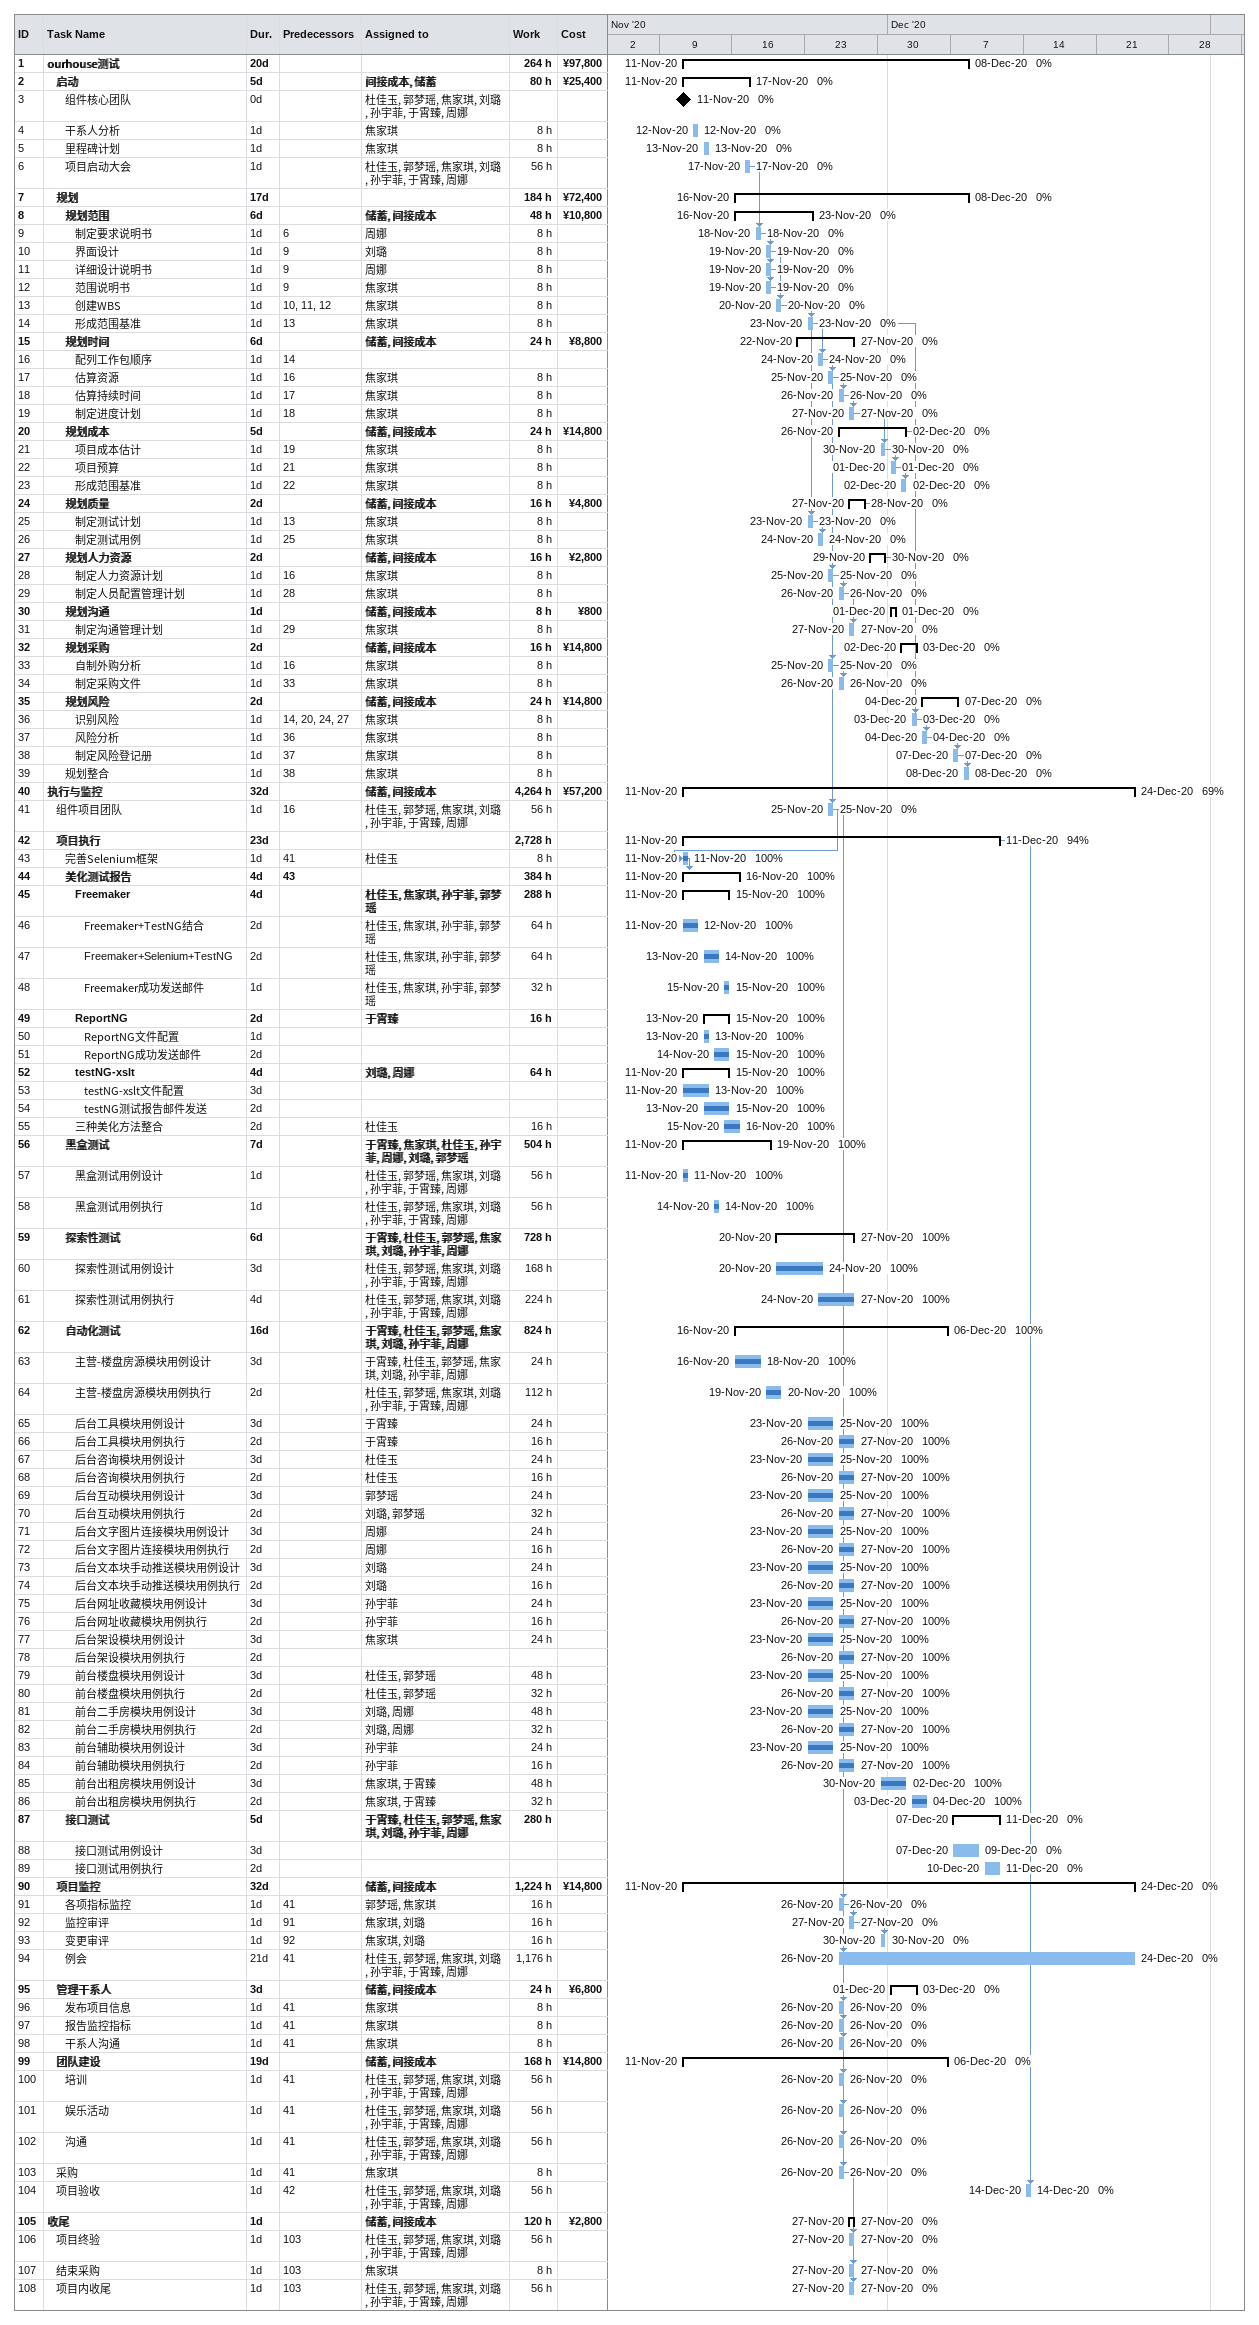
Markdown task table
| ID | Level | Task | Duration | Start | Finish | Predecessors | Resources | % complete | Work (h) | Cost (¥) |
|---|---|---|---|---|---|---|---|---|---|---|
| 1 | 1 | **ourhouse测试** | 20d | 2020-11-11 | 2020-12-08 |  |  | 0 | 264 | 97800 |
| 2 | 2 | **启动** | 5d | 2020-11-11 | 2020-11-17 |  | 间接成本, 储蓄 | 0 | 80 | 25400 |
| 3 | 3 | 组件核心团队 | 0d | 2020-11-11 | 2020-11-11 |  | 杜佳玉, 郭梦瑶, 焦家琪, 刘璐, 孙宇菲, 于霄臻, 周娜 | 0 |  |  |
| 4 | 3 | 干系人分析 | 1d | 2020-11-12 | 2020-11-12 |  | 焦家琪 | 0 | 8 |  |
| 5 | 3 | 里程碑计划 | 1d | 2020-11-13 | 2020-11-13 |  | 焦家琪 | 0 | 8 |  |
| 6 | 3 | 项目启动大会 | 1d | 2020-11-17 | 2020-11-17 |  | 杜佳玉, 郭梦瑶, 焦家琪, 刘璐, 孙宇菲, 于霄臻, 周娜 | 0 | 56 |  |
| 7 | 2 | **规划** | 17d | 2020-11-16 | 2020-12-08 |  |  | 0 | 184 | 72400 |
| 8 | 3 | **规划范围** | 6d | 2020-11-16 | 2020-11-23 |  | 储蓄, 间接成本 | 0 | 48 | 10800 |
| 9 | 4 | 制定要求说明书 | 1d | 2020-11-18 | 2020-11-18 | 6 | 周娜 | 0 | 8 |  |
| 10 | 4 | 界面设计 | 1d | 2020-11-19 | 2020-11-19 | 9 | 刘璐 | 0 | 8 |  |
| 11 | 4 | 详细设计说明书 | 1d | 2020-11-19 | 2020-11-19 | 9 | 周娜 | 0 | 8 |  |
| 12 | 4 | 范围说明书 | 1d | 2020-11-19 | 2020-11-19 | 9 | 焦家琪 | 0 | 8 |  |
| 13 | 4 | 创建WBS | 1d | 2020-11-20 | 2020-11-20 | 10, 11, 12 | 焦家琪 | 0 | 8 |  |
| 14 | 4 | 形成范围基准 | 1d | 2020-11-23 | 2020-11-23 | 13 | 焦家琪 | 0 | 8 |  |
| 15 | 3 | **规划时间** | 6d | 2020-11-22 | 2020-11-27 |  | 储蓄, 间接成本 | 0 | 24 | 8800 |
| 16 | 4 | 配列工作包顺序 | 1d | 2020-11-24 | 2020-11-24 | 14 |  | 0 |  |  |
| 17 | 4 | 估算资源 | 1d | 2020-11-25 | 2020-11-25 | 16 | 焦家琪 | 0 | 8 |  |
| 18 | 4 | 估算持续时间 | 1d | 2020-11-26 | 2020-11-26 | 17 | 焦家琪 | 0 | 8 |  |
| 19 | 4 | 制定进度计划 | 1d | 2020-11-27 | 2020-11-27 | 18 | 焦家琪 | 0 | 8 |  |
| 20 | 3 | **规划成本** | 5d | 2020-11-26 | 2020-12-02 |  | 储蓄, 间接成本 | 0 | 24 | 14800 |
| 21 | 4 | 项目成本估计 | 1d | 2020-11-30 | 2020-11-30 | 19 | 焦家琪 | 0 | 8 |  |
| 22 | 4 | 项目预算 | 1d | 2020-12-01 | 2020-12-01 | 21 | 焦家琪 | 0 | 8 |  |
| 23 | 4 | 形成范围基准 | 1d | 2020-12-02 | 2020-12-02 | 22 | 焦家琪 | 0 | 8 |  |
| 24 | 3 | **规划质量** | 2d | 2020-11-27 | 2020-11-28 |  | 储蓄, 间接成本 | 0 | 16 | 4800 |
| 25 | 4 | 制定测试计划 | 1d | 2020-11-23 | 2020-11-23 | 13 | 焦家琪 | 0 | 8 |  |
| 26 | 4 | 制定测试用例 | 1d | 2020-11-24 | 2020-11-24 | 25 | 焦家琪 | 0 | 8 |  |
| 27 | 3 | **规划人力资源** | 2d | 2020-11-29 | 2020-11-30 |  | 储蓄, 间接成本 | 0 | 16 | 2800 |
| 28 | 4 | 制定人力资源计划 | 1d | 2020-11-25 | 2020-11-25 | 16 | 焦家琪 | 0 | 8 |  |
| 29 | 4 | 制定人员配置管理计划 | 1d | 2020-11-26 | 2020-11-26 | 28 | 焦家琪 | 0 | 8 |  |
| 30 | 3 | **规划沟通** | 1d | 2020-12-01 | 2020-12-01 |  | 储蓄, 间接成本 | 0 | 8 | 800 |
| 31 | 4 | 制定沟通管理计划 | 1d | 2020-11-27 | 2020-11-27 | 29 | 焦家琪 | 0 | 8 |  |
| 32 | 3 | **规划采购** | 2d | 2020-12-02 | 2020-12-03 |  | 储蓄, 间接成本 | 0 | 16 | 14800 |
| 33 | 4 | 自制外购分析 | 1d | 2020-11-25 | 2020-11-25 | 16 | 焦家琪 | 0 | 8 |  |
| 34 | 4 | 制定采购文件 | 1d | 2020-11-26 | 2020-11-26 | 33 | 焦家琪 | 0 | 8 |  |
| 35 | 3 | **规划风险** | 2d | 2020-12-04 | 2020-12-07 |  | 储蓄, 间接成本 | 0 | 24 | 14800 |
| 36 | 4 | 识别风险 | 1d | 2020-12-03 | 2020-12-03 | 14, 20, 24, 27 | 焦家琪 | 0 | 8 |  |
| 37 | 4 | 风险分析 | 1d | 2020-12-04 | 2020-12-04 | 36 | 焦家琪 | 0 | 8 |  |
| 38 | 4 | 制定风险登记册 | 1d | 2020-12-07 | 2020-12-07 | 37 | 焦家琪 | 0 | 8 |  |
| 39 | 3 | 规划整合 | 1d | 2020-12-08 | 2020-12-08 | 38 | 焦家琪 | 0 | 8 |  |
| 40 | 1 | **执行与监控** | 32d | 2020-11-11 | 2020-12-24 |  | 储蓄, 间接成本 | 69 | 4264 | 57200 |
| 41 | 2 | 组件项目团队 | 1d | 2020-11-25 | 2020-11-25 | 16 | 杜佳玉, 郭梦瑶, 焦家琪, 刘璐, 孙宇菲, 于霄臻, 周娜 | 0 | 56 |  |
| 42 | 2 | **项目执行** | 23d | 2020-11-11 | 2020-12-11 |  |  | 94 | 2728 |  |
| 43 | 3 | 完善Selenium框架 | 1d | 2020-11-11 | 2020-11-11 | 41 | 杜佳玉 | 100 | 8 |  |
| 44 | 3 | **美化测试报告** | 4d | 2020-11-11 | 2020-11-16 | 43 |  | 100 | 384 |  |
| 45 | 4 | **Freemaker** | 4d | 2020-11-11 | 2020-11-15 |  | 杜佳玉, 焦家琪, 孙宇菲, 郭梦瑶 | 100 | 288 |  |
| 46 | 5 | Freemaker+TestNG结合 | 2d | 2020-11-11 | 2020-11-12 |  | 杜佳玉, 焦家琪, 孙宇菲, 郭梦瑶 | 100 | 64 |  |
| 47 | 5 | Freemaker+Selenium+TestNG | 2d | 2020-11-13 | 2020-11-14 |  | 杜佳玉, 焦家琪, 孙宇菲, 郭梦瑶 | 100 | 64 |  |
| 48 | 5 | Freemaker成功发送邮件 | 1d | 2020-11-15 | 2020-11-15 |  | 杜佳玉, 焦家琪, 孙宇菲, 郭梦瑶 | 100 | 32 |  |
| 49 | 4 | **ReportNG** | 2d | 2020-11-13 | 2020-11-15 |  | 于霄臻 | 100 | 16 |  |
| 50 | 5 | ReportNG文件配置 | 1d | 2020-11-13 | 2020-11-13 |  |  | 100 |  |  |
| 51 | 5 | ReportNG成功发送邮件 | 2d | 2020-11-14 | 2020-11-15 |  |  | 100 |  |  |
| 52 | 4 | **testNG-xslt** | 4d | 2020-11-11 | 2020-11-15 |  | 刘璐, 周娜 | 100 | 64 |  |
| 53 | 5 | testNG-xslt文件配置 | 3d | 2020-11-11 | 2020-11-13 |  |  | 100 |  |  |
| 54 | 5 | testNG测试报告邮件发送 | 2d | 2020-11-13 | 2020-11-15 |  |  | 100 |  |  |
| 55 | 4 | 三种美化方法整合 | 2d | 2020-11-15 | 2020-11-16 |  | 杜佳玉 | 100 | 16 |  |
| 56 | 3 | **黑盒测试** | 7d | 2020-11-11 | 2020-11-19 |  | 于霄臻, 焦家琪, 杜佳玉, 孙宇菲, 周娜, 刘璐, 郭梦瑶 | 100 | 504 |  |
| 57 | 4 | 黑盒测试用例设计 | 1d | 2020-11-11 | 2020-11-11 |  | 杜佳玉, 郭梦瑶, 焦家琪, 刘璐, 孙宇菲, 于霄臻, 周娜 | 100 | 56 |  |
| 58 | 4 | 黑盒测试用例执行 | 1d | 2020-11-14 | 2020-11-14 |  | 杜佳玉, 郭梦瑶, 焦家琪, 刘璐, 孙宇菲, 于霄臻, 周娜 | 100 | 56 |  |
| 59 | 3 | **探索性测试** | 6d | 2020-11-20 | 2020-11-27 |  | 于霄臻, 杜佳玉, 郭梦瑶, 焦家琪, 刘璐, 孙宇菲, 周娜 | 100 | 728 |  |
| 60 | 4 | 探索性测试用例设计 | 3d | 2020-11-20 | 2020-11-24 |  | 杜佳玉, 郭梦瑶, 焦家琪, 刘璐, 孙宇菲, 于霄臻, 周娜 | 100 | 168 |  |
| 61 | 4 | 探索性测试用例执行 | 4d | 2020-11-24 | 2020-11-27 |  | 杜佳玉, 郭梦瑶, 焦家琪, 刘璐, 孙宇菲, 于霄臻, 周娜 | 100 | 224 |  |
| 62 | 3 | **自动化测试** | 16d | 2020-11-16 | 2020-12-06 |  | 于霄臻, 杜佳玉, 郭梦瑶, 焦家琪, 刘璐, 孙宇菲, 周娜 | 100 | 824 |  |
| 63 | 4 | 主营-楼盘房源模块用例设计 | 3d | 2020-11-16 | 2020-11-18 |  | 于霄臻, 杜佳玉, 郭梦瑶, 焦家琪, 刘璐, 孙宇菲, 周娜 | 100 | 24 |  |
| 64 | 4 | 主营-楼盘房源模块用例执行 | 2d | 2020-11-19 | 2020-11-20 |  | 杜佳玉, 郭梦瑶, 焦家琪, 刘璐, 孙宇菲, 于霄臻, 周娜 | 100 | 112 |  |
| 65 | 4 | 后台工具模块用例设计 | 3d | 2020-11-23 | 2020-11-25 |  | 于霄臻 | 100 | 24 |  |
| 66 | 4 | 后台工具模块用例执行 | 2d | 2020-11-26 | 2020-11-27 |  | 于霄臻 | 100 | 16 |  |
| 67 | 4 | 后台咨询模块用例设计 | 3d | 2020-11-23 | 2020-11-25 |  | 杜佳玉 | 100 | 24 |  |
| 68 | 4 | 后台咨询模块用例执行 | 2d | 2020-11-26 | 2020-11-27 |  | 杜佳玉 | 100 | 16 |  |
| 69 | 4 | 后台互动模块用例设计 | 3d | 2020-11-23 | 2020-11-25 |  | 郭梦瑶 | 100 | 24 |  |
| 70 | 4 | 后台互动模块用例执行 | 2d | 2020-11-26 | 2020-11-27 |  | 刘璐, 郭梦瑶 | 100 | 32 |  |
| 71 | 4 | 后台文字图片连接模块用例设计 | 3d | 2020-11-23 | 2020-11-25 |  | 周娜 | 100 | 24 |  |
| 72 | 4 | 后台文字图片连接模块用例执行 | 2d | 2020-11-26 | 2020-11-27 |  | 周娜 | 100 | 16 |  |
| 73 | 4 | 后台文本块手动推送模块用例设计 | 3d | 2020-11-23 | 2020-11-25 |  | 刘璐 | 100 | 24 |  |
| 74 | 4 | 后台文本块手动推送模块用例执行 | 2d | 2020-11-26 | 2020-11-27 |  | 刘璐 | 100 | 16 |  |
| 75 | 4 | 后台网址收藏模块用例设计 | 3d | 2020-11-23 | 2020-11-25 |  | 孙宇菲 | 100 | 24 |  |
| 76 | 4 | 后台网址收藏模块用例执行 | 2d | 2020-11-26 | 2020-11-27 |  | 孙宇菲 | 100 | 16 |  |
| 77 | 4 | 后台架设模块用例设计 | 3d | 2020-11-23 | 2020-11-25 |  | 焦家琪 | 100 | 24 |  |
| 78 | 4 | 后台架设模块用例执行 | 2d | 2020-11-26 | 2020-11-27 |  |  | 100 |  |  |
| 79 | 4 | 前台楼盘模块用例设计 | 3d | 2020-11-23 | 2020-11-25 |  | 杜佳玉, 郭梦瑶 | 100 | 48 |  |
| 80 | 4 | 前台楼盘模块用例执行 | 2d | 2020-11-26 | 2020-11-27 |  | 杜佳玉, 郭梦瑶 | 100 | 32 |  |
| 81 | 4 | 前台二手房模块用例设计 | 3d | 2020-11-23 | 2020-11-25 |  | 刘璐, 周娜 | 100 | 48 |  |
| 82 | 4 | 前台二手房模块用例执行 | 2d | 2020-11-26 | 2020-11-27 |  | 刘璐, 周娜 | 100 | 32 |  |
| 83 | 4 | 前台辅助模块用例设计 | 3d | 2020-11-23 | 2020-11-25 |  | 孙宇菲 | 100 | 24 |  |
| 84 | 4 | 前台辅助模块用例执行 | 2d | 2020-11-26 | 2020-11-27 |  | 孙宇菲 | 100 | 16 |  |
| 85 | 4 | 前台出租房模块用例设计 | 3d | 2020-11-30 | 2020-12-02 |  | 焦家琪, 于霄臻 | 100 | 48 |  |
| 86 | 4 | 前台出租房模块用例执行 | 2d | 2020-12-03 | 2020-12-04 |  | 焦家琪, 于霄臻 | 100 | 32 |  |
| 87 | 3 | **接口测试** | 5d | 2020-12-07 | 2020-12-11 |  | 于霄臻, 杜佳玉, 郭梦瑶, 焦家琪, 刘璐, 孙宇菲, 周娜 | 0 | 280 |  |
| 88 | 4 | 接口测试用例设计 | 3d | 2020-12-07 | 2020-12-09 |  |  | 0 |  |  |
| 89 | 4 | 接口测试用例执行 | 2d | 2020-12-10 | 2020-12-11 |  |  | 0 |  |  |
| 90 | 2 | **项目监控** | 32d | 2020-11-11 | 2020-12-24 |  | 储蓄, 间接成本 | 0 | 1224 | 14800 |
| 91 | 3 | 各项指标监控 | 1d | 2020-11-26 | 2020-11-26 | 41 | 郭梦瑶, 焦家琪 | 0 | 16 |  |
| 92 | 3 | 监控审评 | 1d | 2020-11-27 | 2020-11-27 | 91 | 焦家琪, 刘璐 | 0 | 16 |  |
| 93 | 3 | 变更审评 | 1d | 2020-11-30 | 2020-11-30 | 92 | 焦家琪, 刘璐 | 0 | 16 |  |
| 94 | 3 | 例会 | 21d | 2020-11-26 | 2020-12-24 | 41 | 杜佳玉, 郭梦瑶, 焦家琪, 刘璐, 孙宇菲, 于霄臻, 周娜 | 0 | 1176 |  |
| 95 | 2 | **管理干系人** | 3d | 2020-12-01 | 2020-12-03 |  | 储蓄, 间接成本 | 0 | 24 | 6800 |
| 96 | 3 | 发布项目信息 | 1d | 2020-11-26 | 2020-11-26 | 41 | 焦家琪 | 0 | 8 |  |
| 97 | 3 | 报告监控指标 | 1d | 2020-11-26 | 2020-11-26 | 41 | 焦家琪 | 0 | 8 |  |
| 98 | 3 | 干系人沟通 | 1d | 2020-11-26 | 2020-11-26 | 41 | 焦家琪 | 0 | 8 |  |
| 99 | 2 | **团队建设** | 19d | 2020-11-11 | 2020-12-06 |  | 储蓄, 间接成本 | 0 | 168 | 14800 |
| 100 | 3 | 培训 | 1d | 2020-11-26 | 2020-11-26 | 41 | 杜佳玉, 郭梦瑶, 焦家琪, 刘璐, 孙宇菲, 于霄臻, 周娜 | 0 | 56 |  |
| 101 | 3 | 娱乐活动 | 1d | 2020-11-26 | 2020-11-26 | 41 | 杜佳玉, 郭梦瑶, 焦家琪, 刘璐, 孙宇菲, 于霄臻, 周娜 | 0 | 56 |  |
| 102 | 3 | 沟通 | 1d | 2020-11-26 | 2020-11-26 | 41 | 杜佳玉, 郭梦瑶, 焦家琪, 刘璐, 孙宇菲, 于霄臻, 周娜 | 0 | 56 |  |
| 103 | 2 | 采购 | 1d | 2020-11-26 | 2020-11-26 | 41 | 焦家琪 | 0 | 8 |  |
| 104 | 2 | 项目验收 | 1d | 2020-12-14 | 2020-12-14 | 42 | 杜佳玉, 郭梦瑶, 焦家琪, 刘璐, 孙宇菲, 于霄臻, 周娜 | 0 | 56 |  |
| 105 | 1 | **收尾** | 1d | 2020-11-27 | 2020-11-27 |  | 储蓄, 间接成本 | 0 | 120 | 2800 |
| 106 | 2 | 项目终验 | 1d | 2020-11-27 | 2020-11-27 | 103 | 杜佳玉, 郭梦瑶, 焦家琪, 刘璐, 孙宇菲, 于霄臻, 周娜 | 0 | 56 |  |
| 107 | 2 | 结束采购 | 1d | 2020-11-27 | 2020-11-27 | 103 | 焦家琪 | 0 | 8 |  |
| 108 | 2 | 项目内收尾 | 1d | 2020-11-27 | 2020-11-27 | 103 | 杜佳玉, 郭梦瑶, 焦家琪, 刘璐, 孙宇菲, 于霄臻, 周娜 | 0 | 56 |  |
